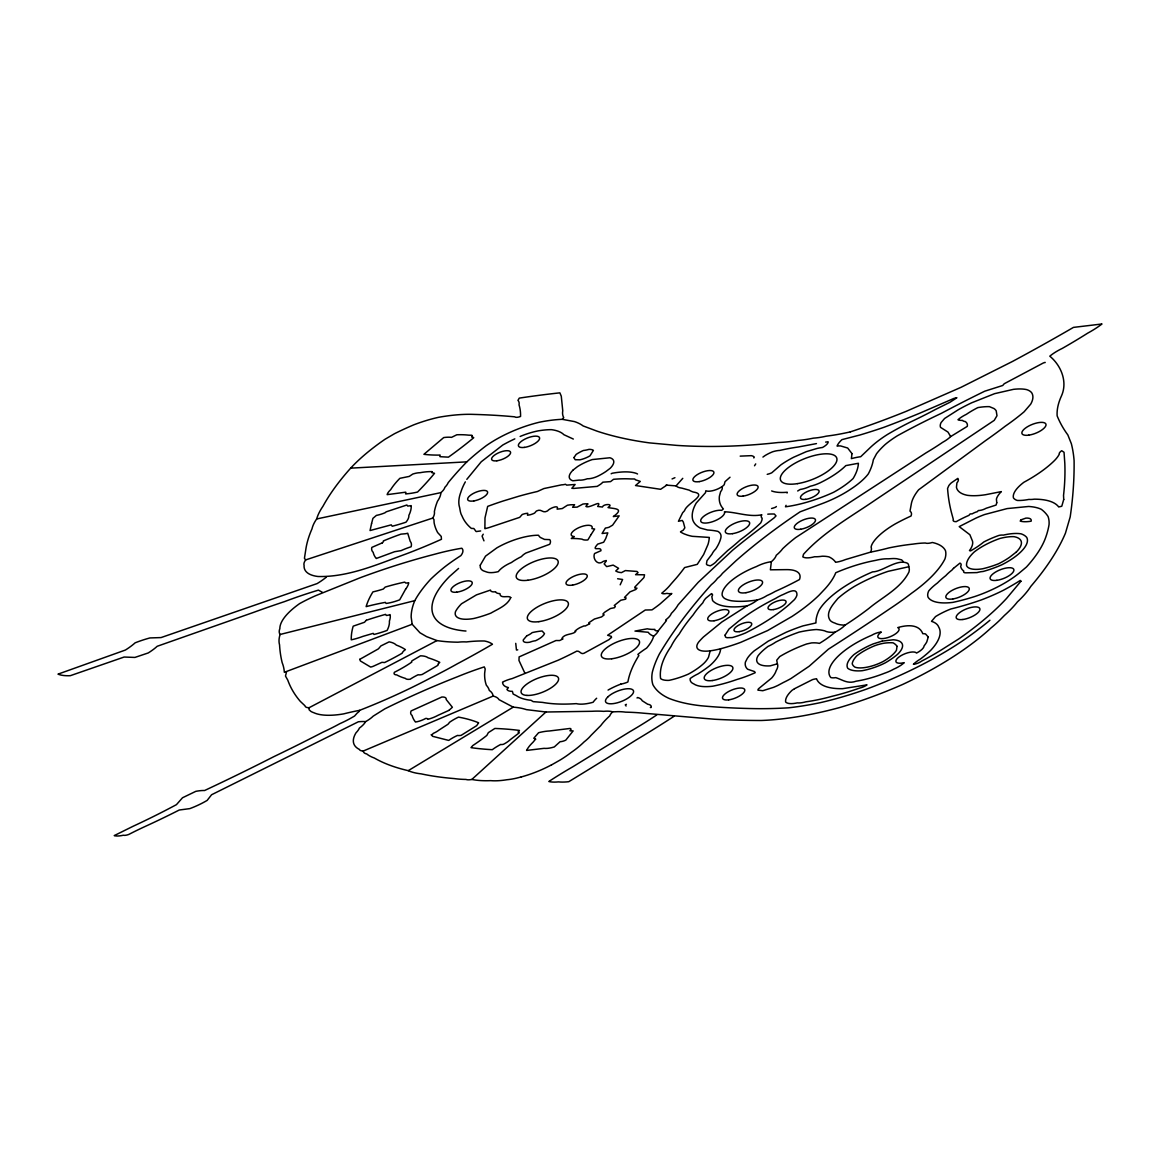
<?xml version="1.0" encoding="UTF-8"?>
<svg xmlns="http://www.w3.org/2000/svg" width="1160" height="1160" viewBox="0 0 1160 1160"><rect width="100%" height="100%" fill="white"/><g stroke="black" fill="none" stroke-linecap="round" stroke-linejoin="round"><path stroke-width="1.5" d="M771.356 561.73L770.385 569.807L786.451 569.633A37.395 13.761 -21.7 0 1 799.457 579.55A133.458 49.126 -21.7 0 1 775.213 591.426A32.495 11.963 -21.7 0 1 766.919 595.602A14.587 5.365 -21.7 0 1 757.451 599.938A79.445 29.247 -21.7 0 1 731.337 600.75A55.651 20.489 -21.7 0 1 724.55 598.4A39.991 14.717 -21.7 0 1 722.158 595.196A41.847 15.399 -21.7 0 1 756.407 566.573A18.125 6.67 -21.7 0 1 771.356 561.73A24.215 8.918 -21.7 0 0 776.243 555.307A40.02 14.732 -21.7 0 0 782.666 548.709A133.545 49.155 -21.7 0 1 795.659 537.602L926.071 452.835A151.786 55.868 -21.7 0 0 942.601 442.351A21.909 8.062 -21.7 0 0 950.663 436.58L967.28 426.373A28.449 10.469 -21.7 0 0 965.149 421.5A9.541 3.509 -21.7 0 1 962.669 420.413A17.357 6.38 -21.7 0 1 957.957 419.746A19.009 7.003 -21.7 0 1 966.309 414.366A48.531 17.864 -21.7 0 1 977.865 407.595A42.34 15.588 -21.7 0 1 989.437 406.652L993.946 408.523A48.009 17.675 -21.7 0 1 996.193 410.785L996.991 415.715L994.236 420.355L875.22 500.076C850.599 516.983 823.76 531.904 803.503 554.277L802.821 556.872A16.037 5.902 -21.7 0 0 814.654 556.727A28.724 10.57 -21.7 0 0 822.281 556.22A35.989 13.253 -21.7 0 1 829.052 556.93A78.59 28.927 -21.7 0 1 835.591 562.281A17.197 6.337 -21.7 0 0 845.452 559.584L870.623 552.102A116.971 43.065 -21.7 0 0 888.922 547.912A138.838 51.112 -21.7 0 1 912.978 544.112A63.829 23.49 -21.7 0 1 925.332 543.01A9.149 3.364 -21.7 0 0 932.321 542.488A74.167 27.303 -21.7 0 1 945.472 550.681A81.62 30.044 -21.7 0 1 944.936 558.961A117.45 43.239 -21.7 0 1 911.673 593.166A219.791 80.91 -21.7 0 1 889.56 608.928A1323.183 487.099 -21.7 0 1 828.443 649.15L809.187 666.231L790.888 678.586A53.94 19.865 -21.7 0 1 783.435 682.457L778.085 685.328A30.58 11.252 -21.7 0 1 773.473 687.372L762.772 690.722L757.886 690.113A8.976 3.306 -21.7 0 1 758.553 688.75L771.676 678.005A46.965 17.284 -21.7 0 0 776.17 670.567A35.235 12.963 -21.7 0 0 777.389 663.81L776.721 660.214L779.766 656.56A58.986 21.721 -21.7 0 1 806.649 643.988L811.521 642.915A30.899 11.368 -21.7 0 1 819.424 643.394A65.236 24.012 -21.7 0 0 835.026 632.2A21.924 8.076 -21.7 0 0 845.089 625.124A190.805 70.238 -21.7 0 0 868.941 608.391C882.485 597.009 900.639 588.584 908.874 572.155A44.167 16.255 -21.7 0 0 909.266 568.806L908.468 564.601A32.074 11.803 -21.7 0 0 907.657 563.354C897.332 558.178 882.644 571.793 872.639 571.865A75.168 27.666 -21.7 0 0 818.945 610.436A119.959 44.152 -21.7 0 0 815.958 622.934L803.024 625.878A78.3 28.826 -21.7 0 0 786.146 632.273L768.312 641.103L754.174 650.876A45.805 16.864 -21.7 0 0 747.301 658.387L745.402 662.099A48.024 17.675 -21.7 0 0 747.692 669.247L754.565 671.582L755.232 672.684A51.983 19.14 -21.7 0 1 736.991 679.47A72.21 26.578 -21.7 0 1 712.689 686.212A43.166 15.892 -21.7 0 1 693.738 683.863A30.001 11.049 -21.7 0 1 690.186 678.542A19.72 7.25 -21.7 0 1 697.986 673.902A75.763 27.884 -21.7 0 0 709.905 665.579A55.767 20.532 -21.7 0 0 720.534 648.774A85.478 31.465 -21.7 0 0 740.645 642.379L767.615 630.562L791.889 616.525A125.642 46.255 -21.7 0 0 819.105 595.124L825.035 588.845A108.01 39.759 -21.7 0 0 835.751 572.736A74.806 27.535 -21.7 0 1 875.539 560.396A28.579 10.512 -21.7 0 1 888.299 558.815L893.171 558.54A41.006 15.095 -21.7 0 1 896.825 558.728L901.639 559.874L903.263 561.614M787.045 493.043L787.248 492.232A46.124 16.98 -21.7 0 1 772.082 491.115L771.646 490.941M720.534 648.774A41.891 15.428 -21.7 0 1 710.181 650.832L708.542 657.154A38.222 14.065 -21.7 0 1 704.12 663.128A43.08 15.863 -21.7 0 1 688.359 674.12A39.802 14.659 -21.7 0 1 669.015 680.369A24.476 9.019 -21.7 0 1 660.605 678.586A176.682 65.047 -21.7 0 1 671.046 646.497A126.614 46.603 -21.7 0 1 679.252 633.969A252.14 92.815 -21.7 0 1 693.173 614.843A129.514 47.676 -21.7 0 1 702.771 602.895L703.801 600.851A34.249 12.615 -21.7 0 1 705.759 598.299L711.5 593.63A8.656 3.19 -21.7 0 1 711.805 596.573L712.573 600.532A67.787 24.954 -21.7 0 0 747.04 605.897A17.415 6.409 -21.7 0 0 757.451 599.938M412.177 624.268L411.162 617.077A193.198 71.122 -21.7 0 1 414.787 600.648A186.252 68.57 -21.7 0 1 430.795 579.101A170.056 62.596 -21.7 0 1 444.7 566.936A119.219 43.892 -21.7 0 1 460.868 555.64A25.68 9.454 -21.7 0 0 461.81 548.23A123.671 45.53 -21.7 0 0 434.696 554.234A294.132 108.272 -21.7 0 0 360.426 577.651L315.389 595.805A73.645 27.115 -21.7 0 0 299.599 603.62A61.596 22.678 -21.7 0 0 279.864 628.633A35.54 13.079 -21.7 0 0 280.096 634.476A101.79 37.468 -21.7 0 0 279.56 644.844A656.98 241.845 -21.7 0 0 282.199 662.78A216.151 79.561 -21.7 0 1 284.33 672.292L412.177 624.268L419.935 632.751L426.575 636.622L436.958 640.581A184.237 67.831 -21.7 0 0 457.968 642.19A39.469 14.529 -21.7 0 1 466.334 641.944A104.734 38.556 -21.7 0 1 484.474 641.001A54.447 20.039 -21.7 0 1 492.463 644.235A411.263 151.394 -21.7 0 1 457.489 663.708A252.3 92.872 -21.7 0 1 430.882 677.803A260.681 95.961 -21.7 0 1 359.527 710.37A111.055 40.876 -21.7 0 0 343.737 713.864A60.972 22.446 -21.7 0 1 313.838 712.718A47.371 17.444 -21.7 0 1 310.894 711.385L309.067 709.731L309.096 707.716L436.958 640.581M786.074 505.31L785.465 506.804A71.427 26.288 -21.7 0 0 833.605 492.289A54.998 20.242 -21.7 0 0 853.122 478.514A121.322 44.66 -21.7 0 0 858.4 463.275L845.829 465.61A52.968 19.502 -21.7 0 1 822.15 481.777A18.4 6.771 -21.7 0 1 810.188 486.272A13.848 5.089 -21.7 0 1 800.197 489.462L797.688 490.985M753.84 457.939L754.261 457.141A16.53 6.09 -21.7 0 0 751.26 455.662L740.196 456.126M465.334 481.878L464.855 482.748A170.404 62.727 -21.7 0 0 460.81 492.275A130.181 47.922 -21.7 0 0 459.128 505.615C460.332 509.588 459.867 512.459 462.173 516.316A207.683 76.458 -21.7 0 0 471.395 528.423L473.831 528.496L476.122 531.57L480.661 530.947M754.522 465.784L755.726 463.899M466.813 479.355L481.226 461.782L502.816 444.99A73.109 26.912 -21.7 0 1 514.46 439.031L514.822 438.857M730.017 477.224L725.014 481.69L724.246 484.634A9.338 3.437 -21.7 0 1 722.39 486.359L721.883 486.707A11.165 4.104 -21.7 0 1 705.831 490.752L705.512 492.681L696.261 503.005A100.731 37.076 -21.7 0 0 692.883 520.274A90.103 33.176 -21.7 0 0 700.336 528.076L707.615 530.004A89.9 33.089 -21.7 0 1 717.851 531.352A37.033 13.63 -21.7 0 1 720.94 537.515A106.285 39.121 -21.7 0 1 715.705 549.057A29.667 10.918 -21.7 0 0 712.051 554.074L706.976 560.701L706.425 564.093A13.833 5.089 -21.7 0 0 707.484 565.109L710.297 565.833A12.76 4.698 -21.7 0 0 716.938 560.715L727.654 550.579A171.651 63.191 -21.7 0 0 740.37 539.806A134.067 49.358 -21.7 0 0 760.67 522.957A35.931 13.224 -21.7 0 0 762.135 518.143A12.702 4.683 -21.7 0 1 761.815 514.793C749.041 517.346 736.687 512.067 724.42 511.792A12.745 4.698 -21.7 0 1 710.688 522.261A12.745 4.698 -21.7 0 1 702.206 517.737A12.745 4.698 -21.7 0 1 721.708 510.342L723.39 508.935A106.314 39.135 -21.7 0 1 719.403 496.175L720.621 491.68A17.733 6.525 -21.7 0 0 722.173 488.925L722.274 488.316A17.733 6.525 -21.7 0 0 721.883 486.707M286.476 672.104L285.49 676.048L287.781 680.137A474.599 174.71 -21.7 0 0 300.31 701.365L304.964 705.759A11.687 4.306 -21.7 0 0 309.096 707.716M620.179 584.828L622.601 579.492L617.613 578.753M432.738 518.085A37.599 13.848 -21.7 0 0 434.362 511.763A222.88 82.056 -21.7 0 1 437.494 501.236A57.623 21.213 -21.7 0 0 440.901 492.623A18.951 6.974 -21.7 0 0 444.831 487.374A26.796 9.86 -21.7 0 0 448.151 482.72A414.512 152.598 -21.7 0 1 466.827 461.854A200.912 73.965 -21.7 0 1 486.054 445.817A63.945 23.534 -21.7 0 1 539.458 422.197A89.306 32.872 -21.7 0 1 562.237 419.325L563.731 417.586A65.134 23.983 -21.7 0 1 562.76 410.843L561.28 396.184L559.86 392.849A593.05 218.312 -21.7 0 0 519.274 398.112L517.969 400.374A33.248 12.238 -21.7 0 1 519.027 404.825A239.888 88.305 -21.7 0 1 520.55 416.454A5.728 2.103 -21.7 0 1 514.736 416.817L507.37 416.179A708.514 260.826 -21.7 0 0 474.048 414.41A118.596 43.66 -21.7 0 0 438.726 417.281A70.049 25.781 -21.7 0 0 413.873 424.792A125.15 46.066 -21.7 0 0 394.53 433.695L385.018 439.263A159.355 58.667 -21.7 0 0 350.668 468.147A359.208 132.225 -21.7 0 0 322.973 506.253A123.554 45.486 -21.7 0 0 316.665 518.955A83.418 30.711 -21.7 0 0 312.025 528.786A322.379 118.668 -21.7 0 0 305.776 549.71L304.442 558.279L305.66 559.903L432.738 518.085L433.941 519.52L434.115 522.783A239.453 88.145 -21.7 0 0 437.697 532.614L441.235 536.428L441.452 539.284A225.548 83.027 -21.7 0 1 406.609 553.74C378.189 564.035 348.798 577.26 318.072 576.505A56.927 20.952 -21.7 0 1 304.094 565.384A25.012 9.207 -21.7 0 1 305.66 559.903M666.072 485.112L676.077 485.88L682.776 478.326M596.66 698.247L596.255 698.625A35.409 13.036 -21.7 0 0 593.093 702.264A26.042 9.585 -21.7 0 1 576.274 703.627A147.001 54.114 -21.7 0 1 542.648 702.409L533.165 701.64L531.019 700.292A78.141 28.768 -21.7 0 1 516.389 695.652L513.14 694.028L512.386 691.346A15.007 5.524 -21.7 0 1 506.949 689.315L508.399 687.575A31.262 11.513 -21.7 0 1 502.584 682.095A17.849 6.569 -21.7 0 1 512.227 678.557L558.236 660.185A157.267 57.898 -21.7 0 0 576.796 651.122C579.913 650.688 580.74 654.632 583.828 653.355L609.174 639.523A10.773 3.973 -21.7 0 1 611.509 637.492L611.305 636.361L607.637 635.26L645.279 610.015L651.992 609.87A84.956 31.276 -21.7 0 0 660.069 603.939L671.828 593.514L670.393 593.659A13.108 4.829 -21.7 0 1 668.479 593.63L666.928 593.354A7.496 2.755 -21.7 0 1 664.462 593.746L663.766 593.76A7.496 2.755 -21.7 0 1 661.765 593.21A60.886 22.417 -21.7 0 0 665.71 589.773L666.884 588.642A60.886 22.417 -21.7 0 0 670.929 584.133L676.468 577.868A272.455 100.296 -21.7 0 0 684.588 567.573L697.261 564.354L703.656 554.48L708.006 544.432A155.106 57.101 -21.7 0 0 709.311 537.428L692.404 536.326A92.322 33.988 -21.7 0 1 687.3 535.05L684.313 533.948A92.322 33.988 -21.7 0 1 680.471 531.904A6.801 2.508 -21.7 0 1 683.211 530.25L684.85 527.829L683.312 522.043L682.225 520.434L678.44 521.289L682.689 512.676A30.116 11.092 -21.7 0 0 684.574 510.603C686.735 503.324 708.774 494.305 693.158 492A64.09 23.591 -21.7 0 1 689.258 490.173L681.775 488.113A27.985 10.295 -21.7 0 1 677.251 486.779L676.077 485.88M776.388 506.5L775.648 507.181A10.976 4.045 -21.7 0 1 772.807 508.182L771.559 508.515M545.939 712.008L526.408 709.63A95.99 35.337 -21.7 0 0 513.227 707.15L499.032 699.668A35.945 13.239 -21.7 0 0 493.145 696.072A52.331 19.256 -21.7 0 0 489.317 690.476A88.363 32.523 -21.7 0 0 486.373 685.27A215.441 79.315 -21.7 0 1 484.648 673.322L485.185 668.957L484.286 666.899A135.096 49.735 -21.7 0 0 457.779 676.613A343.49 126.454 -21.7 0 0 384.845 708.847L373.186 716.155A21.866 8.047 -21.7 0 1 365.603 721.636A23.954 8.816 -21.7 0 1 359.368 728.117A28.377 10.44 -21.7 0 1 356.019 732.786A59.827 22.025 -21.7 0 0 359.339 749.374A12.499 4.596 -21.7 0 0 363.269 751.028A17.675 6.511 -21.7 0 0 366.734 753.942A94.554 34.8 -21.7 0 0 374.317 758.002A345.144 127.049 -21.7 0 0 408.262 770.66A89.001 32.77 -21.7 0 0 421.138 773.851A389.441 143.362 -21.7 0 0 454.271 778.577A113.375 41.731 -21.7 0 0 465.972 779.433A10.701 3.944 -21.7 0 0 471.859 779.433L545.939 712.008L592.035 711.283A82.041 30.203 -21.7 0 1 603.664 711.355A25.868 9.527 -21.7 0 1 612.625 711.863L617.845 711.66A61.204 22.533 -21.7 0 1 625.53 712.153A260.449 95.874 -21.7 0 1 643.481 713.197L714.749 719.258A941.847 346.709 -21.7 0 0 761.337 720.49A195.315 71.906 -21.7 0 0 839.188 707.673A196.011 72.152 -21.7 0 0 902.799 684.385A182.338 67.12 -21.7 0 0 990.944 628.01A126.774 46.675 -21.7 0 0 999.804 620.15L1004.415 615.467A123.917 45.617 -21.7 0 0 1017.436 601.866A108.184 39.831 -21.7 0 0 1030.819 586.38A427.083 157.224 -21.7 0 0 1065.445 533.179L1070.187 516.939A2010.251 740.022 -21.7 0 0 1074.087 460.563A697.841 256.896 -21.7 0 0 1071.361 443.729L1067.838 434.913A623.326 229.463 -21.7 0 1 1057.151 415.875A190.341 70.064 -21.7 0 1 1061.458 395.937C1067.823 381.843 1061.139 365.487 1049.8 356.178A30.102 11.078 -21.7 0 1 1062.299 348.392A299.642 110.301 -21.7 0 0 1087.645 333.181A56.419 20.764 -21.7 0 0 1102 323.988L1073.449 327.395A895.839 329.774 -21.7 0 1 1012.506 361.442L961.002 387.338L906.38 411.263A349.943 128.818 -21.7 0 1 850.338 431.882M458.577 568.443L449.543 576.462A124.366 45.776 -21.7 0 0 464.159 630.895L465.972 631.025M989.915 620.252L988.566 621.383A238.423 87.769 -21.7 0 1 962.438 640.943A186.383 68.614 -21.7 0 1 866.375 689.171A170.433 62.742 -21.7 0 1 820.454 702.626A180.496 66.439 -21.7 0 1 788.553 707.817A385.947 142.071 -21.7 0 1 753.783 708.615A810.796 298.468 -21.7 0 1 701.423 705.802A244.862 90.147 -21.7 0 1 669.117 698.436A172.941 63.669 -21.7 0 1 652.906 684.704A160.428 59.058 -21.7 0 1 652.34 672.205A298.482 109.881 -21.7 0 1 659.329 654.08A734.962 270.555 -21.7 0 1 711.37 584.64A36.134 13.296 -21.7 0 0 717.446 578.376A24.099 8.874 -21.7 0 0 722.317 573.504L736.121 560.642A398.025 146.522 -21.7 0 1 800.11 511.821L822.179 503.599A57.115 21.025 -21.7 0 0 851.295 488.795A58.856 21.663 -21.7 0 0 868.289 473.933A166.764 61.393 -21.7 0 0 873.32 459.824L876.525 453.777A81.186 29.884 -21.7 0 1 885.268 444.439A62.191 22.895 -21.7 0 1 897.448 435.725A296.496 109.141 -21.7 0 1 941.296 413.366A555.959 204.667 -21.7 0 1 984.724 391.21L1002.733 385.483L1004.226 383.742L1043.261 363.007A6.177 2.276 -21.7 0 1 1045.087 362.399L1045.189 362.543M620.774 684.125A12.455 4.582 -21.7 0 0 627.893 681.993A241.367 88.856 -21.7 0 1 638.841 655.603L637.899 654.385A52.171 19.212 -21.7 0 1 646.613 648.092A72.427 26.666 -21.7 0 0 653.689 636.13A17.661 6.511 -21.7 0 0 658.184 630.909L666.434 620.6L665.738 619.889A20.952 7.714 -21.7 0 0 671.336 613.423A60.828 22.388 -21.7 0 0 678.049 604.897L698.262 582.276L732.627 550.202A479.109 176.378 -21.7 0 1 755.899 531.715L774.198 517.809L776.011 515.924L774.343 514.025A57.203 21.054 -21.7 0 0 768.369 514.126L767.775 514.17M637.014 697.957L637.609 697.508A29.305 10.788 -21.7 0 1 642.176 700.712L647.729 704.265A14.094 5.191 -21.7 0 1 651.21 707.455L650.368 707.542M666.884 485.083L660.605 489.302L635.52 485.533L640.305 481.4L635.303 479.747A6.873 2.538 -21.7 0 0 634.404 478.964L630.982 478.964A102.181 37.613 -21.7 0 0 624.79 478.775L622.63 478.804A102.181 37.613 -21.7 0 0 613.538 479.298L610.566 481.617L602.823 482.183A13.528 4.988 -21.7 0 1 600.46 484.314L597.226 486.373L573.852 488.418L571.851 488.287L575.113 484.474L566.66 485.126L565.457 484.257A8.729 3.219 -21.7 0 1 561.628 484.837L543.924 488.548L537.457 491.477A160.718 59.16 -21.7 0 0 518.984 496.19L503.367 500.932A160.718 59.16 -21.7 0 0 493.957 504.107L487.678 506.369L484.996 517.925L484.88 528.684A28.724 10.57 -21.7 0 0 489.679 527.38L519.709 517.346L522.217 514.503A9.135 3.364 -21.7 0 1 525.509 513.547L527.757 513.257L527.495 515.228L530.077 514.779A8.54 3.146 -21.7 0 0 534.601 513.082L536.413 511.009C541.966 508.254 542.169 513.865 547.549 510.922C549.115 508.471 559.729 504.049 557.104 509.167L562.252 508.559L567.414 505.224L570.328 504.803L574.577 504.716L572.62 507.283L577.158 507.123L582.914 504.063A15.341 5.655 -21.7 0 1 587.99 503.933L585.872 506.369C588.743 509.095 603.011 498.684 597.661 506.471L602.446 507.022C603.2 503.701 614.64 503.571 608.014 507.543C613.886 508.907 625.182 508.051 613.321 516.562L619.164 515.852L612.596 525.161L608.957 527.292A11.687 4.306 -21.7 0 1 605.404 528.047L602.083 533.499L607.811 532.861L605.708 538.588L603.664 542.227L597.675 544.141C590.266 552.566 601.562 545.678 600.938 550.725L594.558 553.538C592.252 558.612 597.762 566.225 603.142 561.44A8.454 3.117 -21.7 0 1 606.303 560.526A8.251 3.03 -21.7 0 1 605.621 561.875L604.172 563.919L606.665 566.616L613.176 565.109L618.585 568.313L615.742 570.995L617.497 571.851A27.68 10.194 -21.7 0 0 619.73 572.402L621.485 572.62L625.356 570.575L636.985 571.46L638.058 572.605L635.578 574.693L644.539 574.794L643.988 577.419A11.412 4.205 -21.7 0 1 642.973 578.579L634.766 587.134L634.94 588.077L636.971 588.149L635.767 589.512L629.981 591.875L624.5 597.443L626.066 597.878L625.646 599.169L620.774 600.257L614.264 605.476L615.322 606.346L614.539 607.68L610.45 608.522L605.114 611.914A15.588 5.742 -21.7 0 0 602.91 614.046L604.142 614.901L601.547 616.932L594.399 619.048L588.758 622.804A6.525 2.392 -21.7 0 0 589.802 623.703L585.38 625.951A7.206 2.654 -21.7 0 1 583.987 625.907L579.942 627.633A15.602 5.742 -21.7 0 0 576.781 629.634L575.041 631.04A5.191 1.914 -21.7 0 1 575.737 631.432C573.33 634.752 564.615 633.447 562.005 638.246A4.306 1.581 -21.7 0 0 562.962 638.913L559.642 640.552L555.973 640.523L519.115 656.908L518.97 660.475L524.842 673.119M762.932 457.069L765.136 455.517A20.996 7.728 -21.7 0 1 772.574 451.805A14.253 5.249 -21.7 0 1 779.81 450.428A105.546 38.86 -21.7 0 1 798.239 447.006L816.452 443.599M674.932 477.688L672.061 478.95M747.04 605.897L721.781 622.05L703.409 637.014A94.787 34.901 -21.7 0 0 698.697 642.016A25.012 9.207 -21.7 0 0 710.181 650.832M408.262 770.66L513.227 707.15M608.058 690.07L609.74 689.141A35.409 13.036 -21.7 0 1 620.788 684.125M551.464 764.962L560.497 759.814A68.875 25.346 -21.7 0 0 571.082 752.535A69.382 25.534 -21.7 0 0 584.002 741.994A44.935 16.544 -21.7 0 0 591.02 735.367L600.75 725.609A76.981 28.348 -21.7 0 1 609.768 715.879A18.763 6.902 -21.7 0 1 612.625 711.863M611.146 473.787L612.147 473.265A49.445 18.198 -21.7 0 1 636.535 473.483L637.55 474.005M626.371 704.337L625.269 704.86L626.066 706.019M483.241 534.195L482.082 536.109L483.966 540.85M520.144 436.479L521.812 435.768A38.425 14.137 -21.7 0 1 538.037 430.897A52.968 19.502 -21.7 0 1 551.478 429.664A63.829 23.505 -21.7 0 1 563.876 434.696L573.33 439.046M363.269 751.028L493.145 696.072M777.389 663.81L770.226 665.854A31.885 11.73 -21.7 0 1 758.06 655.748A48.285 17.777 -21.7 0 1 768.065 646.395A20.691 7.612 -21.7 0 0 775.619 642.147A65.221 24.012 -21.7 0 1 799.124 632.113A65.163 23.983 -21.7 0 1 816.278 629.532A68.281 25.128 -21.7 0 1 824.76 630.866A28.202 10.382 -21.7 0 0 835.026 632.2M280.096 634.476L414.787 600.648M908.701 566.761L888.096 571.343A71.181 26.201 -21.7 0 0 854.47 586.394A68.585 25.244 -21.7 0 0 837.824 598.516C833.33 604.099 824.818 612.929 830.197 620.455A41.194 15.167 -21.7 0 0 834.968 623.109A40.107 14.761 -21.7 0 0 845.089 625.124M767.21 474.338L767.746 474.208A9.164 3.378 -21.7 0 0 771.734 472.816L780.738 464.986A49.619 18.27 -21.7 0 1 793.556 457.272L806.302 451.661L817.264 448.398A30.319 11.165 -21.7 0 1 822.484 447.485A10.469 3.857 -21.7 0 0 828.182 441.815L825.63 442.09M316.665 518.955L440.901 492.623M517.751 649.832L516.461 650.02L515.736 643.351M350.668 468.147L466.827 461.854M562.237 419.325L574.389 421.573A104.937 38.628 -21.7 0 1 583.103 425.923L596.936 431.114A557.67 205.291 -21.7 0 0 649.527 442.888L676.483 445.367A510.11 187.789 -21.7 0 0 703.047 446.397A473.439 174.29 -21.7 0 0 778.302 442.511A103.69 38.164 -21.7 0 0 797.891 440.452A71.775 26.419 -21.7 0 0 813.479 438.132A44.559 16.399 -21.7 0 0 819.583 437.45L821.178 437.189A44.559 16.399 -21.7 0 0 826.137 436.189L831.981 435.391A124.961 46.008 -21.7 0 0 850.338 431.882M950.663 436.58L947.981 432.086L940.542 427.358A30.421 11.194 -21.7 0 1 941.079 422.588L944.603 418.47L958.204 409.784A81.461 29.986 -21.7 0 1 971.645 402.81L994.613 393.661L1013.478 389.339A41.586 15.312 -21.7 0 1 1026.643 389.615A41.891 15.428 -21.7 0 1 1031.588 392.631A56.535 20.807 -21.7 0 1 1030.66 404.202L1024.12 411.786A155.933 57.406 -21.7 0 1 1005.241 426.199A324.945 119.625 -21.7 0 1 985.623 440.568L918.604 489.81A87.145 32.074 -21.7 0 0 911.209 504.557L909.991 511.111A23.403 8.613 -21.7 0 1 911.02 516.026A86.898 31.987 -21.7 0 0 895.273 523.899A53.172 19.575 -21.7 0 0 873.059 542.517A38.091 14.021 -21.7 0 0 871.102 547.143A31.871 11.73 -21.7 0 1 870.623 552.102M322.437 592.354L318.42 590.135A199.157 73.312 -21.7 0 0 284.461 601.634A427.576 157.397 -21.7 0 0 253.199 612.524L157.209 646.279A38.57 14.195 -21.7 0 1 148.233 652.949L134.908 657.43L124.134 657.038L70.325 675.686A43.761 16.109 -21.7 0 1 58 674.149L125.41 650.035A44.529 16.399 -21.7 0 0 135.154 642.814A54.767 20.169 -21.7 0 1 149.916 637.942L161.037 637.579L317.159 583.567A45.428 16.718 -21.7 0 0 326.38 577.115M551.406 764.918A55.361 20.387 -21.7 0 1 521.26 776.954M521.289 776.866A36.642 13.485 -21.7 0 1 506.935 779.737A52.359 19.27 -21.7 0 1 490.651 780.636A92.394 34.017 -21.7 0 1 471.859 779.433M656.792 714.908A233.174 85.84 -21.7 0 1 629.793 731.742L573.069 766.63A236.814 87.174 -21.7 0 0 548.825 781.506A31.117 11.455 -21.7 0 0 558.482 781.884A42.195 15.53 -21.7 0 0 568.762 781.695A2362.572 869.724 -21.7 0 0 635.839 740.152A558.772 205.697 -21.7 0 0 674.09 716.257M365.603 721.636A34.51 12.702 -21.7 0 0 358.382 721.766L211.584 794.745L207.176 800.385A41.891 15.414 -21.7 0 1 189.819 808.621L179.263 810.014A357.918 131.762 -21.7 0 1 146.972 825.63A152.236 56.042 -21.7 0 0 128.847 834.417A6.264 2.305 -21.7 0 1 123.308 835.229A15.631 5.756 -21.7 0 1 114.231 835.606L133.11 826.268A326.134 120.06 -21.7 0 0 176.436 804.648L182.512 797.761L195.793 791.352A27.927 10.28 -21.7 0 1 204.595 790.511A901.914 332.021 -21.7 0 0 273.789 756.683A697.276 256.679 -21.7 0 0 322.813 732.221A105.676 38.903 -21.7 0 0 339.837 723.68A53.839 19.822 -21.7 0 0 349.262 719.07L354.525 716.068L357.28 712.979A6.467 2.378 -21.7 0 0 359.527 710.37M658.198 630.909A7.584 2.798 -21.7 0 1 654.82 629.387A36.931 13.601 -21.7 0 1 647.28 628.807L634.97 631.083L648.237 632.273A46.922 17.27 -21.7 0 0 653.689 636.13M1063.735 499.452L1061.777 506.253L1058.703 506.963A75.4 27.753 -21.7 0 0 1034.256 499.177A17.994 6.627 -21.7 0 1 1028.978 499.409A34.597 12.731 -21.7 0 1 1017.247 500.438A32.886 12.107 -21.7 0 1 1013.448 497.901A38.164 14.05 -21.7 0 1 1023.888 482.27A80.185 29.522 -21.7 0 0 1054.759 460.274A44.602 16.414 -21.7 0 0 1059.268 454.227A7.352 2.712 -21.7 0 1 1061.705 450.718L1064.039 452.284L1064.807 463.26A1217.173 448.079 -21.7 0 1 1063.532 495.407L1063.735 499.452M518.259 732.047L519.288 732.786L510.197 739.717A16.414 6.046 -21.7 0 1 503.585 744.227A3.944 1.45 -21.7 0 1 500.757 744.415A30.45 11.209 -21.7 0 0 492.289 749.693A327.12 120.422 -21.7 0 1 470.989 747.649L472.787 745.561A113.854 41.905 -21.7 0 0 486.837 735.411L488.36 732.627L494.885 728.451A341.185 125.599 -21.7 0 1 519.462 730.438L518.259 732.047M928.246 636.985L926.796 641.886A51.823 19.082 -21.7 0 1 924.824 644.931L924.099 645.874A13.064 4.814 -21.7 0 1 916.559 653.051A11.223 4.133 -21.7 0 0 905.279 653.616A11.223 4.133 -21.7 0 0 895.868 660.939A11.223 4.133 -21.7 0 0 904.22 662.65A18.314 6.743 -21.7 0 1 893.751 669.146A20.982 7.728 -21.7 0 1 884.63 673.206A57.362 21.112 -21.7 0 1 856.196 681.181C847.713 684.212 842.943 679.948 835.765 677.628A11.484 4.234 -21.7 0 1 830.778 677.512A59.653 21.953 -21.7 0 1 844.842 650.455A55.201 20.329 -21.7 0 1 871.696 635.274A9.483 3.494 -21.7 0 1 881.31 632.026A11.368 4.176 -21.7 0 0 880.034 638.493A11.368 4.176 -21.7 0 0 894.36 634.636A11.368 4.176 -21.7 0 0 897.753 627.603A18.908 6.96 -21.7 0 1 902.668 626.4C911.339 624.732 919.822 625.892 922.809 633.693A12.847 4.727 -21.7 0 1 925.535 633.954L928.246 636.985M371.562 523.61L370.04 530.555L391.239 524.856L392.225 526.234A75.719 27.869 -21.7 0 0 405.986 522.188A31.407 11.571 -21.7 0 0 408.857 515.388A86.101 31.697 -21.7 0 0 411.205 505.629L407.667 506.079L406.87 505.006L386.352 511.763A6.743 2.479 -21.7 0 0 385.004 512.778A18.082 6.655 -21.7 0 1 376.405 515.402L372.911 518.361L371.562 523.61M480.269 565.196L480.284 567.24A33.031 12.165 -21.7 0 0 483.241 570.778L486.779 572.039A18.85 6.946 -21.7 0 0 498.322 571.634A19.444 7.163 -21.7 0 1 511.429 562.527A30.334 11.165 -21.7 0 1 521.318 556.684L523.029 555.031A12.47 4.596 -21.7 0 1 525.871 553.059L549.71 544.287A22.2 8.178 -21.7 0 0 549.738 539.632L544.533 539.429L540.371 537.471A46.24 17.023 -21.7 0 1 538.53 535.238A39.092 14.384 -21.7 0 0 496.857 547.868L485.533 556.148L480.269 565.196M996.759 502.729L996.106 505.049L986.13 508.268A7.366 2.712 -21.7 0 1 978.359 510.53L977.329 511.661A7.902 2.914 -21.7 0 0 972.239 513.822L970.079 513.967L968.933 515.359A51.533 18.966 -21.7 0 0 956.202 521.666A8.076 2.972 -21.7 0 1 953.303 519.332L951.606 513.126A914.428 336.618 -21.7 0 1 947.575 488.462L948.851 485.576A23.142 8.511 -21.7 0 1 951.331 482.85L957.827 478.384A14.964 5.51 -21.7 0 1 956.913 482.937L956.449 487.272A55.39 20.387 -21.7 0 0 967.338 495.305A54.462 20.053 -21.7 0 0 985.58 494.711L1001.312 491.608A36.018 13.268 -21.7 0 0 996.411 499.09L996.759 502.729M510.762 597.588C507.399 605.534 497.843 609.014 490.825 613.147A51.519 18.966 -21.7 0 1 473.773 618.497A30.653 11.281 -21.7 0 1 455.547 611.523A54.042 19.894 -21.7 0 1 461.521 603.765L476.485 594.862L490.491 590.077A9.512 3.509 -21.7 0 0 495.625 591.76A13.557 4.988 -21.7 0 0 499.931 593.63C499.902 599.299 509.037 594.906 510.762 597.588M359.731 659.373L360.426 660.982L370.635 667.072A7.076 2.61 -21.7 0 0 373.085 666.362L381.945 662.331L384.584 662.534A113.607 41.818 -21.7 0 0 402.172 653.211A9.918 3.654 -21.7 0 1 405.42 649.629A149.887 55.172 -21.7 0 0 396.285 645.076A41.992 15.457 -21.7 0 0 389.108 641.871L380.886 645.932L378.407 648.861L359.731 659.373M725.101 635.1L725.435 636.869A10.223 3.77 -21.7 0 0 727.132 637.696L732.25 637.565A42.325 15.588 -21.7 0 0 745.46 632.997A112.781 41.514 -21.7 0 0 789.017 604.65L794.455 599.604A30.682 11.296 -21.7 0 0 796.963 594.891C797.166 586.119 785.595 593.818 781.448 595.225A34.031 12.528 -21.7 0 0 777.606 597.226L775.46 598.487A112.81 41.528 -21.7 0 0 738.615 621.151L728.958 629.097L725.101 635.1M535.601 739.137L532.976 742.269A48.096 17.704 -21.7 0 0 526.582 750.433L544.069 748.345A15.964 5.872 -21.7 0 0 554.306 746.938L560.106 741.689A6.279 2.305 -21.7 0 0 565.804 740.124L573.127 730.93L569.937 730.757A4.35 1.595 -21.7 0 0 569.995 728.465L549.448 730.974A29.87 10.991 -21.7 0 0 538.588 732.714L533.788 738.282L535.601 739.137M1020.931 581.232L1006.546 598.444A232.435 85.564 -21.7 0 1 958.972 638.783L942.558 649.165A124.468 45.82 -21.7 0 1 921.707 661.055A7.003 2.581 -21.7 0 1 913.413 664.274A24.36 8.961 -21.7 0 1 920.489 658.967A78.981 29.073 -21.7 0 0 930.726 650.325A74.98 27.608 -21.7 0 0 938.687 627.024A50.619 18.633 -21.7 0 0 931.523 621.354L935.511 616.598A37.033 13.63 -21.7 0 1 950.852 608.986A127.441 46.907 -21.7 0 0 981.36 599.909A87.623 32.262 -21.7 0 0 1003.298 590.324A116.478 42.877 -21.7 0 0 1020.263 580.435L1020.931 581.232M851.991 453.618L851.382 458.635A35.612 13.108 -21.7 0 1 860.706 456.707L869.029 448.76A72.964 26.854 -21.7 0 1 887.414 434.507A138.374 50.939 -21.7 0 1 910.383 422.066A222.792 82.012 -21.7 0 0 935.714 409.335L949.924 402.302L956.884 397.778L956.072 397.909A8.613 3.175 -21.7 0 0 953.752 398.489L920.156 413.033A407.015 149.828 -21.7 0 1 883.789 427.358A245.644 90.422 -21.7 0 1 859.807 435.043L841.913 439.64A32.306 11.89 -21.7 0 0 837.027 446.063A21.402 7.873 -21.7 0 1 840.58 445.933L847.67 448.021L851.991 453.618M431.332 734.802L432.637 736.324L448.702 740.413A25.23 9.294 -21.7 0 1 457.504 735.425A9.207 3.393 -21.7 0 0 461.114 735.367L476.673 725.667L478.63 722.796A223.575 82.302 -21.7 0 0 458.49 717.112A26.796 9.86 -21.7 0 0 449.384 722.419L449.094 722.912A11.875 4.379 -21.7 0 1 447.847 724.347L439.031 730.046A11.629 4.277 -21.7 0 1 433.202 733.41A2.305 0.855 -21.7 0 1 431.332 734.802M897.028 646.308L896.462 650.267A30.957 11.397 -21.7 0 1 883.108 661.534A23.969 8.83 -21.7 0 1 855.036 667.188A40.267 14.819 -21.7 0 1 852.223 663.781A36.41 13.412 -21.7 0 1 856.732 655.893A33.06 12.165 -21.7 0 1 875.206 645.54A22.258 8.193 -21.7 0 1 884.674 643.104A34.931 12.861 -21.7 0 1 893.069 642.828A56.709 20.88 -21.7 0 1 897.028 646.308M573.953 457.605L575.157 459.737L579.986 459.81A13.514 4.974 -21.7 0 0 589.99 455.837L593.398 450.37A15.022 5.524 -21.7 0 0 589.005 449.37A15.268 5.626 -21.7 0 1 583.437 450.471A19.691 7.25 -21.7 0 0 576.143 454.415L573.953 457.605M472.236 435.986L471.801 437.175A4.959 1.827 -21.7 0 1 473.715 437.712A267.714 98.556 -21.7 0 1 448.427 457.156L440.06 456.692A6.467 2.378 -21.7 0 1 439.915 455.575L440.176 455.083A131.225 48.3 -21.7 0 1 423.922 454.314L443.714 437.566A26.347 9.7 -21.7 0 1 451.545 437.363L456.837 434.768A83.825 30.856 -21.7 0 1 468.64 435.159L471.656 435.247A4.016 1.479 -21.7 0 1 472.163 435.609L472.236 435.986M438.306 663.94L437.885 665.332L422.167 674.482A6.771 2.494 -21.7 0 1 418.108 674.743A30.885 11.368 -21.7 0 0 410.161 679.238A9.425 3.466 -21.7 0 1 405.405 678.397A126.498 46.574 -21.7 0 1 396.705 674.888A7.975 2.943 -21.7 0 1 394.429 672.264A66.555 24.505 -21.7 0 0 411.771 662.113L411.597 661.823A3.683 1.363 -21.7 0 1 412.061 660.779L420.5 655.821A27.159 9.99 -21.7 0 1 428.084 657.792A229.926 84.636 -21.7 0 1 439.771 662.36L438.306 663.94M431.97 471.627L431.955 472.714L434.536 473.295A321.102 118.204 -21.7 0 1 417.542 492.043A39.904 14.689 -21.7 0 1 405.522 493.899A7.148 2.639 -21.7 0 0 405.681 492.188L387.135 494.653A20.256 7.453 -21.7 0 1 390.659 489.694A98.991 36.438 -21.7 0 1 399.866 478.326L409.248 476.412L412.772 474.063A12.847 4.727 -21.7 0 1 420.05 472.714A38.584 14.195 -21.7 0 1 431.97 471.627M449.007 710.34L438.088 715.285A17.081 6.293 -21.7 0 1 427.692 719.345A4.553 1.682 -21.7 0 0 425.72 718.432A12.354 4.553 -21.7 0 1 415.483 722.027A132.37 48.734 -21.7 0 1 412.061 715.415A20.793 7.656 -21.7 0 1 411.104 710.935L441.844 697.015A10.701 3.944 -21.7 0 1 446.179 699.495L452.371 707.266L449.007 710.34M591.121 534.514L587.859 539.937A13.398 4.93 -21.7 0 1 582.073 539.168A71.688 26.39 -21.7 0 0 571.3 538.501A5.539 2.044 -21.7 0 0 574.287 536.558A11.237 4.133 -21.7 0 1 572.996 531.352A11.237 4.133 -21.7 0 1 586.09 525.451A11.237 4.133 -21.7 0 1 591.89 528.626L594.659 529.018L591.121 534.514M405.594 589.207L399.692 599.822A25.607 9.425 -21.7 0 1 386.135 603.447L385.352 602.374A118.088 43.471 -21.7 0 0 366.125 606.636A181.235 66.715 -21.7 0 1 372.925 591.89A48.908 18.009 -21.7 0 0 383.293 589.048L385.221 587.076A106.647 39.266 -21.7 0 1 404.695 582.117L405.84 583.074L408.74 582.784A41.514 15.283 -21.7 0 1 405.594 589.207M1021.119 519.796L1020.162 521.072A25.085 9.236 -21.7 0 0 1031.11 521.202A12.31 4.538 -21.7 0 0 1025.904 518.114L1021.119 519.796M526.77 635.796L523.276 639.928A10.875 4.002 -21.7 0 0 529.772 642.22A10.73 3.944 -21.7 0 1 535.572 640.726A13.34 4.915 -21.7 0 0 544.49 633.592L542.126 630.996A36.54 13.456 -21.7 0 0 532.15 632.62A8.685 3.19 -21.7 0 1 526.77 635.796M953.491 568.356L951.968 570.067A40.527 14.92 -21.7 0 0 945.806 575.635A71.543 26.332 -21.7 0 0 937.497 582.943A45.776 16.849 -21.7 0 0 928.711 590.962A41.601 15.312 -21.7 0 0 928.087 597.226A50.257 18.502 -21.7 0 0 952.809 602.388A98.716 36.337 -21.7 0 0 975.212 596.385A62.336 22.953 -21.7 0 0 1018.987 573.272L1026.426 567.023A185.078 68.136 -21.7 0 0 1045.45 538.08A312.286 114.956 -21.7 0 0 1049.046 524.639A132.327 48.72 -21.7 0 0 1048.045 516.476A168.504 62.031 -21.7 0 0 1041.346 509.341A67.7 24.925 -21.7 0 0 1028.688 506.471L1007.112 508.587L984.579 514.547A42.065 15.486 -21.7 0 0 975.734 518.216L959.204 526.625L969.861 534.716L972.501 541.125A44.993 16.559 -21.7 0 1 969.47 550.594L970.499 550.928A48.067 17.69 -21.7 0 0 983.81 541.966A43.877 16.153 -21.7 0 1 998.992 535.413A9.28 3.422 -21.7 0 1 1003.226 535.137A35.713 13.152 -21.7 0 1 1021.119 533.846A53.114 19.561 -21.7 0 1 1026.702 537.399A43.34 15.95 -21.7 0 1 1002.008 564.702A50.939 18.748 -21.7 0 1 983.057 571.488A15.848 5.829 -21.7 0 0 976.995 572.59L966.077 572.822A6.235 2.291 -21.7 0 1 963.757 571.024A49.561 18.241 -21.7 0 1 960.654 566.298A11.339 4.176 -21.7 0 0 959.972 563.107L953.491 568.356M366.328 620.266L364.457 622.282L353.191 626.168A226.519 83.389 -21.7 0 0 351.262 639.827A32.712 12.035 -21.7 0 0 362.978 636.361L373.186 633.375L373.984 634.447A46.516 17.125 -21.7 0 0 387.092 630.416A73.979 27.231 -21.7 0 0 389.383 621.093A61.335 22.576 -21.7 0 0 390.079 614.597A5.814 2.146 -21.7 0 1 386.309 615.452L385.512 614.38A151.51 55.781 -21.7 0 0 366.328 620.266M573.185 469.959L572.272 470.887A25.099 9.236 -21.7 0 0 572.909 480.791L579.173 480.095A10.962 4.031 -21.7 0 0 587.337 478.761A11.237 4.133 -21.7 0 0 597.371 476.397A30.682 11.296 -21.7 0 0 605.984 471.467L610.174 468.292A24.969 9.193 -21.7 0 0 609.885 457.765L592.267 459.563A27.521 10.136 -21.7 0 0 577.593 466.552L573.185 469.959M608.014 696.754L607.26 697.508A14.979 5.51 -21.7 0 0 608.014 703.511A14.979 5.51 -21.7 0 0 621.847 701.264L623.166 700.712A14.906 5.481 -21.7 0 0 629.14 697.305L630.141 696.536A14.979 5.51 -21.7 0 0 630.678 688.924A14.979 5.51 -21.7 0 0 613.336 693.071L612.132 693.752A14.979 5.51 -21.7 0 0 608.014 696.754M1016.29 552.044L1009.707 557.177A39.498 14.543 -21.7 0 1 998.601 563.745A45.399 16.718 -21.7 0 1 982.549 568.806A28.13 10.353 -21.7 0 1 966.599 565.688A44.718 16.457 -21.7 0 1 974.168 552.029A38.715 14.253 -21.7 0 1 999.934 538.457A29.986 11.034 -21.7 0 1 1014.043 536.674A35.365 13.021 -21.7 0 1 1016.29 552.044M794.528 688.692L792.048 690.316A37.685 13.877 -21.7 0 0 785.654 702.003A17.748 6.539 -21.7 0 0 797.312 702.873A14.935 5.495 -21.7 0 0 805.939 701.8A93.046 34.249 -21.7 0 0 832.213 696.261A110.838 40.803 -21.7 0 0 859.676 688.068A8.076 2.972 -21.7 0 0 867.013 684.878L842.639 688.678A72.225 26.593 -21.7 0 1 816.553 678.76A12.267 4.51 -21.7 0 0 812.536 679.601L794.528 688.692M382.379 542.822L371.824 547.404A31.9 11.745 -21.7 0 0 373.186 552.32A101.094 37.221 -21.7 0 0 376.275 558.496L394.56 551.725L401.099 550.623A32.973 12.136 -21.7 0 1 411.104 546.78A36.192 13.325 -21.7 0 0 410.22 541.328L407.726 533.237A10.803 3.973 -21.7 0 1 404.971 533.788L400.983 534.136A119.016 43.819 -21.7 0 0 383.38 540.923A6.076 2.233 -21.7 0 1 382.379 542.822M882.209 641.103L873.161 643.916A40.426 14.891 -21.7 0 0 853.818 654.704A37.497 13.804 -21.7 0 0 847.742 668.261A35.641 13.123 -21.7 0 0 862.083 670.726A33.886 12.47 -21.7 0 0 885.196 662.882A47.096 17.342 -21.7 0 0 897.55 654.341A31.842 11.73 -21.7 0 0 893.214 639.784L882.209 641.103M805.562 499.365A9.932 3.654 -21.7 0 0 819.119 491.115A9.932 3.654 -21.7 0 0 804.707 492.913A9.932 3.654 -21.7 0 0 805.562 499.365M743.023 496.132A11.194 4.118 -21.7 0 0 758.104 486.794A11.194 4.118 -21.7 0 0 741.733 488.983A11.194 4.118 -21.7 0 0 743.023 496.132M473.889 500.917A10.672 3.929 -21.7 0 0 487.548 491.84A10.672 3.929 -21.7 0 0 471.453 494.566A10.672 3.929 -21.7 0 0 473.889 500.917M496.872 460.781A10.136 3.726 -21.7 0 0 510.603 452.342A10.136 3.726 -21.7 0 0 495.842 454.256A10.136 3.726 -21.7 0 0 496.872 460.781M524.291 447.412A11.339 4.176 -21.7 0 0 539.617 437.973A11.339 4.176 -21.7 0 0 523.087 440.133A11.339 4.176 -21.7 0 0 524.291 447.412M699.277 481.617A11.252 4.147 -21.7 0 0 713.864 472.105A11.252 4.147 -21.7 0 0 697.015 474.802A11.252 4.147 -21.7 0 0 699.277 481.617M526.959 695.42A20.01 7.366 -21.7 0 0 553.523 686.125A20.01 7.366 -21.7 0 0 552.697 675.308A20.01 7.366 -21.7 0 0 526.147 684.603A20.01 7.366 -21.7 0 0 526.959 695.42M611.769 658.764A20.401 7.511 -21.7 0 0 639.537 641.828A20.401 7.511 -21.7 0 0 609.899 645.569A20.401 7.511 -21.7 0 0 611.769 658.764M572.59 585.089A11.354 4.176 -21.7 0 0 587.178 575.462A11.354 4.176 -21.7 0 0 570.096 578.303A11.354 4.176 -21.7 0 0 572.59 585.089M538.835 621.659A21.924 8.076 -21.7 0 0 568.371 603.374A21.924 8.076 -21.7 0 0 536.312 607.666A21.924 8.076 -21.7 0 0 538.835 621.659M527.887 580.246A22.388 8.236 -21.7 0 0 558.192 561.614A22.388 8.236 -21.7 0 0 525.553 565.862A22.388 8.236 -21.7 0 0 527.887 580.246M456.721 592.18A11.368 4.191 -21.7 0 0 472.25 582.755A11.368 4.191 -21.7 0 0 455.778 584.785A11.368 4.191 -21.7 0 0 456.721 592.18M797.457 483.633A30.174 11.107 -21.7 0 0 836.766 458.127A30.174 11.107 -21.7 0 0 791.657 465.247A30.174 11.107 -21.7 0 0 797.457 483.633M1028.818 435.145A12.905 4.756 -21.7 0 0 1045.986 424.328A12.905 4.756 -21.7 0 0 1026.962 427.054A12.905 4.756 -21.7 0 0 1028.818 435.145M728.683 699.857A11.919 4.393 -21.7 0 0 744.807 689.939A11.919 4.393 -21.7 0 0 727.436 692.201A11.919 4.393 -21.7 0 0 728.683 699.857M800.734 529.236A11.31 4.162 -21.7 0 0 815.437 519.665A11.31 4.162 -21.7 0 0 798.486 522.362A11.31 4.162 -21.7 0 0 800.734 529.236M732.554 533.658A13.021 4.8 -21.7 0 0 749.621 522.682A13.021 4.8 -21.7 0 0 730.235 525.654A13.021 4.8 -21.7 0 0 732.554 533.658M996.875 580.319A12.716 4.683 -21.7 0 0 1013.869 569.676A12.716 4.683 -21.7 0 0 995.164 572.3A12.716 4.683 -21.7 0 0 996.875 580.319M952.838 598.966A12.514 4.611 -21.7 0 0 969.223 588.395A12.514 4.611 -21.7 0 0 950.577 591.281A12.514 4.611 -21.7 0 0 952.838 598.966M712.312 680.543A15.298 5.626 -21.7 0 0 732.888 667.768A15.298 5.626 -21.7 0 0 710.486 670.799A15.298 5.626 -21.7 0 0 712.312 680.543M714.053 620.76A11.324 4.176 -21.7 0 0 728.871 611.204A11.324 4.176 -21.7 0 0 712.008 613.799A11.324 4.176 -21.7 0 0 714.053 620.76M745.967 592.688A12.891 4.742 -21.7 0 0 762.468 581.726A12.891 4.742 -21.7 0 0 743.009 585.017A12.891 4.742 -21.7 0 0 745.967 592.688M962.887 619.498A12.673 4.669 -21.7 0 0 979.91 608.899A12.673 4.669 -21.7 0 0 961.336 611.436A12.673 4.669 -21.7 0 0 962.887 619.498M739.239 631.649A9.469 3.48 -21.7 0 0 751.723 623.674A9.469 3.48 -21.7 0 0 737.673 625.776A9.469 3.48 -21.7 0 0 739.239 631.649M773.677 609.565A9.643 3.553 -21.7 0 0 786.016 601.359A9.643 3.553 -21.7 0 0 771.458 603.823A9.643 3.553 -21.7 0 0 773.677 609.565"/></g></svg>
